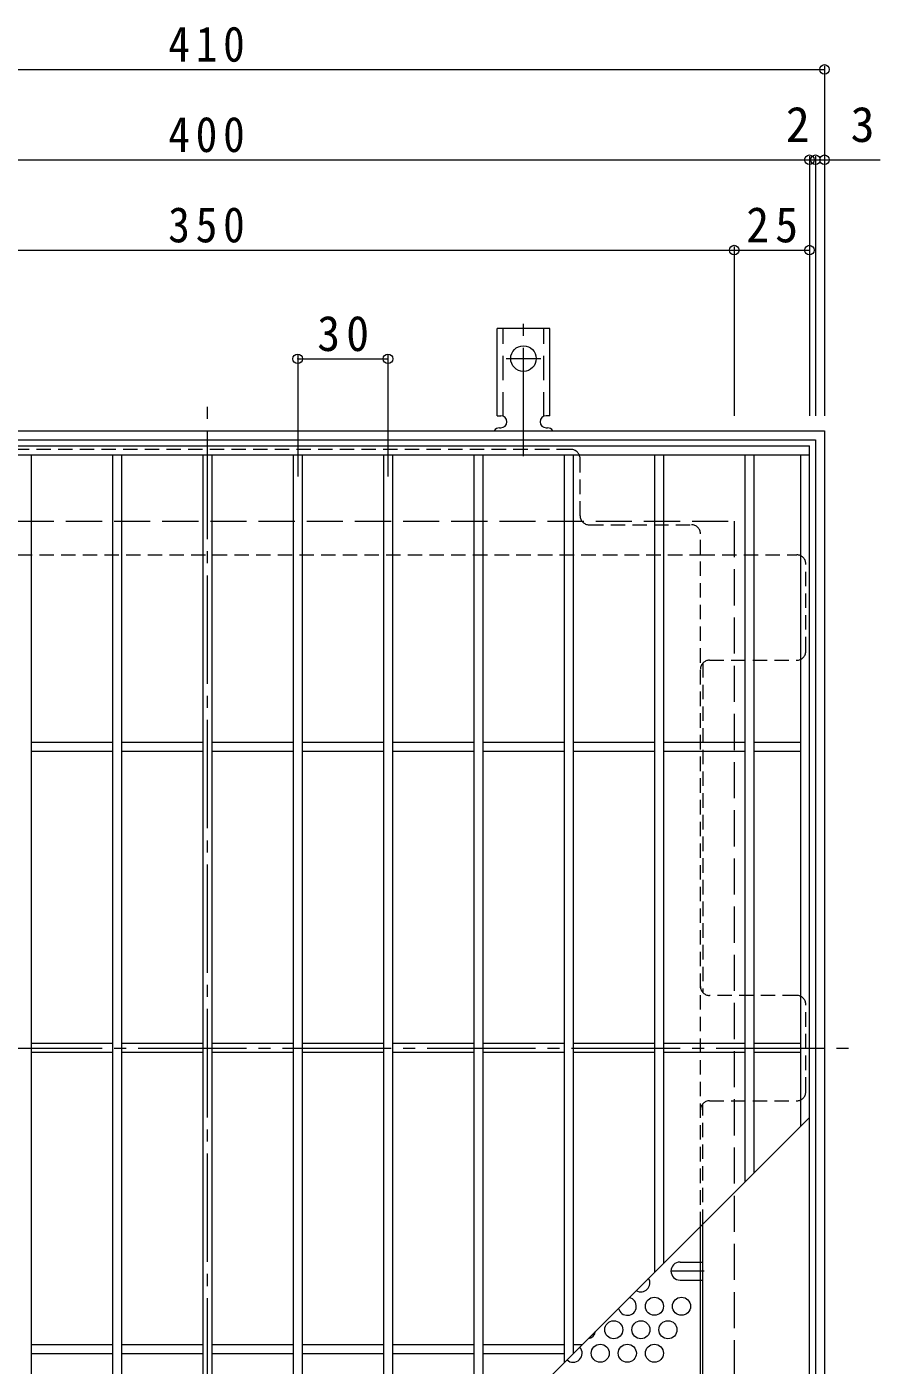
# Model space of a CAD drawing. Units: millimetres at full size, sheet at 1:4. Extents: x -838 to 1044, y -781 to 732.
# Drawn here: x -554.7 to -271.2, y 287.9 to 732.3 of the extents above; entities that cross this region are included whole.
import ezdxf
from ezdxf.enums import TextEntityAlignment as Align

# ---------------------------------------------------------------- set-up
doc = ezdxf.new("R2010")
doc.units = ezdxf.units.MM
doc.header["$LTSCALE"] = 4
doc.header["$PDMODE"] = 32
doc.header["$PDSIZE"] = 3.2
for name, pattern in [('CHAIN1', [8, 5, -1, 1, -1]), ('CHAIN2', [12, 9, -1, 1, -1]), ('DASHED1', [1.8, 1.2, -0.6]), ('DASHED2', [3, 2, -1]), ('DASHED3', [4, 3, -1])]:
    doc.linetypes.add(name, pattern=pattern)
for name, color, linetype, lineweight in [('A-1_躯体', 3, 'Continuous', 9), ('A-2_仕上', 3, 'Continuous', 9), ('A-4_その他', 7, 'Continuous', 9), ('A-6_寸法', 2, 'Continuous', 9), ('A-7_ハッチ', 2, 'Continuous', 9), ('A-8_記号', 2, 'Continuous', 9), ('A-A_ﾊｯﾁ-ﾜｸ', 3, 'Continuous', 9)]:
    doc.layers.add(name, color=color, linetype=linetype, lineweight=lineweight)
doc.styles.add('ＭＳ ゴシック', font='')
doc.styles.get('ＭＳ ゴシック').set_extended_font_data('MS Gothic')

msp = doc.modelspace()

# ---------------------------------------------------------------- linework, layer by layer
at = {"layer": 'A-1_躯体', "color": 2}
for points in [[(-699.713, 188.162), (-699.713, 598.162), (-289.713, 598.162), (-289.713, 188.162)], [(-696.713, 191.162), (-696.713, 595.162), (-292.713, 595.162), (-292.713, 191.162)]]:
    msp.add_lwpolyline(points, close=True, dxfattribs=at)
at = {"layer": 'A-1_躯体', "color": 2, "linetype": 'DASHED3'}
msp.add_lwpolyline([(-669.713, 218.162), (-669.713, 568.162), (-319.713, 568.162), (-319.713, 218.162)], close=True, dxfattribs=at)
at = {"layer": 'A-2_仕上'}
for p, q in [((-694.713, 593.162), (-294.713, 593.162)), ((-294.713, 193.162), (-294.713, 593.162)), ((-694.713, 590.162), (-294.713, 590.162)), ((-553.213, 590.162), (-553.213, 196.162)), ((-526.213, 590.162), (-526.213, 196.162)), ((-523.213, 590.162), (-523.213, 196.162)), ((-496.213, 590.162), (-496.213, 196.162)), ((-493.213, 590.162), (-493.213, 196.162)), ((-466.213, 590.162), (-466.213, 198.662)), ((-463.213, 590.162), (-463.213, 201.662)), ((-436.213, 590.162), (-436.213, 228.662)), ((-433.213, 590.162), (-433.213, 231.662)), ((-406.213, 590.162), (-406.213, 258.662)), ((-403.213, 590.162), (-403.213, 261.662)), ((-376.213, 590.162), (-376.213, 288.662)), ((-373.213, 590.162), (-373.213, 291.662)), ((-346.213, 590.162), (-346.213, 318.662)), ((-343.213, 590.162), (-343.213, 321.662)), ((-316.213, 590.162), (-316.213, 348.662)), ((-313.213, 590.162), (-313.213, 351.662)), ((-297.713, 590.162), (-297.713, 367.162)), ((-526.213, 494.662), (-553.213, 494.662)), ((-496.213, 494.662), (-523.213, 494.662)), ((-466.213, 494.662), (-493.213, 494.662)), ((-436.213, 494.662), (-463.213, 494.662)), ((-406.213, 494.662), (-433.213, 494.662)), ((-376.213, 494.662), (-403.213, 494.662)), ((-346.213, 494.662), (-373.213, 494.662)), ((-316.213, 494.662), (-343.213, 494.662)), ((-297.713, 494.662), (-313.213, 494.662)), ((-526.213, 491.662), (-553.213, 491.662)), ((-496.213, 491.662), (-523.213, 491.662)), ((-466.213, 491.662), (-493.213, 491.662)), ((-436.213, 491.662), (-463.213, 491.662)), ((-406.213, 491.662), (-433.213, 491.662)), ((-376.213, 491.662), (-403.213, 491.662)), ((-346.213, 491.662), (-373.213, 491.662)), ((-316.213, 491.662), (-343.213, 491.662)), ((-297.713, 491.662), (-313.213, 491.662)), ((-526.213, 394.662), (-553.213, 394.662)), ((-526.213, 391.662), (-553.213, 391.662)), ((-496.213, 394.662), (-523.213, 394.662)), ((-496.213, 391.662), (-523.213, 391.662)), ((-466.213, 394.662), (-493.213, 394.662)), ((-466.213, 391.662), (-493.213, 391.662)), ((-436.213, 394.662), (-463.213, 394.662)), ((-436.213, 391.662), (-463.213, 391.662)), ((-406.213, 394.662), (-433.213, 394.662)), ((-406.213, 391.662), (-433.213, 391.662)), ((-376.213, 394.662), (-403.213, 394.662)), ((-376.213, 391.662), (-403.213, 391.662)), ((-346.213, 394.662), (-373.213, 394.662)), ((-346.213, 391.662), (-373.213, 391.662)), ((-316.213, 394.662), (-343.213, 394.662)), ((-316.213, 391.662), (-343.213, 391.662)), ((-297.713, 394.662), (-313.213, 394.662)), ((-297.713, 391.662), (-313.213, 391.662)), ((-294.713, 370.162), (-471.713, 193.162)), ((-294.713, 370.162), (-471.713, 193.162)), ((-526.213, 294.662), (-553.213, 294.662)), ((-496.213, 294.662), (-523.213, 294.662)), ((-466.213, 294.662), (-493.213, 294.662)), ((-436.213, 294.662), (-463.213, 294.662)), ((-406.213, 294.662), (-433.213, 294.662)), ((-376.213, 294.662), (-403.213, 294.662)), ((-370.213, 294.662), (-373.213, 294.662)), ((-526.213, 291.662), (-553.213, 291.662)), ((-496.213, 291.662), (-523.213, 291.662)), ((-466.213, 291.662), (-493.213, 291.662)), ((-436.213, 291.662), (-463.213, 291.662)), ((-406.213, 291.662), (-433.213, 291.662)), ((-376.213, 291.662), (-403.213, 291.662))]:
    msp.add_line(p, q, dxfattribs=at)
at = {"layer": 'A-4_その他'}
for p, q in [((-699.713, 718.162), (-289.713, 718.162)), ((-289.713, 719.362), (-289.713, 603.162)), ((-294.713, 689.362), (-294.713, 603.162)), ((-292.713, 689.362), (-292.713, 603.162)), ((-694.713, 688.162), (-294.713, 688.162)), ((-294.713, 688.162), (-292.713, 688.162)), ((-292.713, 688.162), (-271.196, 688.162)), ((-669.713, 658.162), (-319.713, 658.162)), ((-319.713, 659.362), (-319.713, 603.162)), ((-319.713, 658.162), (-294.713, 658.162)), ((-464.713, 623.268), (-464.713, 583.022)), ((-434.713, 623.268), (-434.713, 583.022)), ((-464.713, 622.068), (-434.713, 622.068))]:
    msp.add_line(p, q, dxfattribs=at)
for p in [(-289.713, 718.162), (-294.713, 688.162), (-292.713, 688.162), (-289.713, 688.162), (-319.713, 658.162), (-294.713, 658.162), (-464.713, 622.068), (-434.713, 622.068)]:
    msp.add_point(p, dxfattribs=at)
at = {"layer": 'A-6_寸法'}
for centre in [(-346.213, 307.426), (-337.213, 307.426), (-359.713, 299.631), (-350.713, 299.631), (-341.713, 299.631), (-364.213, 291.837), (-355.213, 291.837), (-346.213, 291.837)]:
    msp.add_circle(centre, 3, dxfattribs=at)
for centre, start, end in [((-350.713, 315.22), 239.43443, 30.56557), ((-355.213, 307.426), 193.18453, 76.81547), ((-368.713, 299.631), 279.85302, 350.14698), ((-373.213, 291.837), 227.36245, 42.63755)]:
    msp.add_arc(centre, 3, start, end, dxfattribs=at)
at = {"layer": 'A-7_ハッチ', "linetype": 'CHAIN2'}
for p, q in [((-494.713, 178.162), (-494.713, 608.162)), ((-709.713, 393.162), (-279.713, 393.162))]:
    msp.add_line(p, q, dxfattribs=at)
at = {"layer": 'A-7_ハッチ', "linetype": 'DASHED1'}
for p, q in [((-373.914, 591.966), (-615.512, 591.966)), ((-370.914, 569.966), (-370.914, 588.966)), ((-367.914, 566.966), (-333.913, 566.966)), ((-330.913, 333.962), (-330.913, 563.966)), ((-658.513, 556.966), (-330.913, 556.966)), ((-330.913, 556.966), (-298.909, 556.966)), ((-295.909, 524.965), (-295.909, 553.966)), ((-330.113, 521.009), (-330.113, 411.623)), ((-327.913, 521.965), (-298.909, 521.965)), ((-298.909, 410.663), (-327.913, 410.663)), ((-295.909, 378.662), (-295.909, 407.663)), ((-330.113, 334.762), (-330.113, 374.701)), ((-327.913, 375.662), (-298.909, 375.662)), ((-330.913, 322.117), (-330.113, 322.117)), ((-330.913, 316.117), (-330.113, 316.117))]:
    msp.add_line(p, q, dxfattribs=at)
at = {"layer": 'A-7_ハッチ'}
for p, q in [((-330.913, 222.359), (-330.913, 333.962)), ((-330.113, 265.32), (-330.113, 334.762))]:
    msp.add_line(p, q, dxfattribs=at)
at = {"layer": 'A-7_ハッチ', "linetype": 'DASHED1'}
for centre, start, end in [((-373.914, 588.966), 0, 90), ((-367.914, 569.966), 180, 270), ((-333.913, 563.966), 0, 90), ((-298.909, 553.966), 0, 90), ((-298.909, 524.965), 270, 0), ((-327.913, 518.965), 90, 180), ((-327.913, 413.663), 180, 270), ((-298.909, 407.663), 0, 90), ((-298.909, 378.662), 270, 0), ((-327.913, 372.662), 90, 180)]:
    msp.add_arc(centre, 3, start, end, dxfattribs=at)
at = {"layer": 'A-8_記号'}
for p, q in [((-337.713, 322.117), (-330.913, 322.117)), ((-337.713, 316.117), (-330.913, 316.117))]:
    msp.add_line(p, q, dxfattribs=at)
at = {"layer": 'A-8_記号', "linetype": 'CHAIN1'}
msp.add_line((-329.713, 319.117), (-340.713, 319.117), dxfattribs=at)
at = {"layer": 'A-8_記号'}
msp.add_arc((-337.713, 319.117), 3, 90, 270, dxfattribs=at)
at = {"layer": 'A-A_ﾊｯﾁ-ﾜｸ', "color": 7, "linetype": 'CHAIN2'}
for p, q in [((-389.713, 589.694), (-389.713, 637.095)), ((-395.489, 622.162), (-383.937, 622.162))]:
    msp.add_line(p, q, dxfattribs=at)
at = {"layer": 'A-A_ﾊｯﾁ-ﾜｸ'}
for p, q in [((-398.463, 603.162), (-398.463, 632.162)), ((-380.963, 632.162), (-398.463, 632.162)), ((-380.963, 603.162), (-380.963, 632.162)), ((-398.463, 603.162), (-397.213, 603.162)), ((-380.963, 603.162), (-382.213, 603.162)), ((-397.713, 599.162), (-397.213, 599.162)), ((-382.218, 599.162), (-381.704, 599.162))]:
    msp.add_line(p, q, dxfattribs=at)
at = {"layer": 'A-A_ﾊｯﾁ-ﾜｸ', "linetype": 'DASHED2'}
for p, q in [((-396.463, 603.016), (-396.463, 632.162)), ((-382.963, 603.016), (-382.963, 632.162))]:
    msp.add_line(p, q, dxfattribs=at)
at = {"layer": 'A-A_ﾊｯﾁ-ﾜｸ'}
msp.add_circle((-389.713, 622.162), 4.25, dxfattribs=at)
for centre, start, end in [((-397.213, 601.162), 270, 90), ((-382.213, 601.162), 90, 269.86671), ((-397.713, 597.162), 90.27597, 150.00049), ((-381.713, 597.162), 29.99928, 89.75838)]:
    msp.add_arc(centre, 2, start, end, dxfattribs=at)

# ---------------------------------------------------------------- texts
at = {"layer": 'A-4_その他', "color": 2, "style": 'ＭＳ ゴシック'}
for s, p in [('2', (-302.576, 690.562)), ('3', (-281.057, 690.562))]:
    msp.add_text(s, height=11.73, dxfattribs=at).set_placement(p, align=Align.BOTTOM_LEFT)
at = {"layer": 'A-4_その他', "color": 2, "char_height": 11.73, "attachment_point": 7, "style": 'ＭＳ ゴシック'}
for s, insert in [('\\T1.27;\\W0.9;410', (-507.713, 720.562)), ('\\T1.27;\\W0.9;400', (-507.713, 690.562)), ('\\T1.27;\\W0.9;350', (-507.713, 660.562)), ('\\T1.27;\\W0.95;25', (-315.713, 660.562)), ('\\T1.27;\\W0.95;30', (-458.213, 624.468))]:
    msp.add_mtext(s, dxfattribs=dict(at, insert=insert))

doc.saveas('drawing.dxf')
